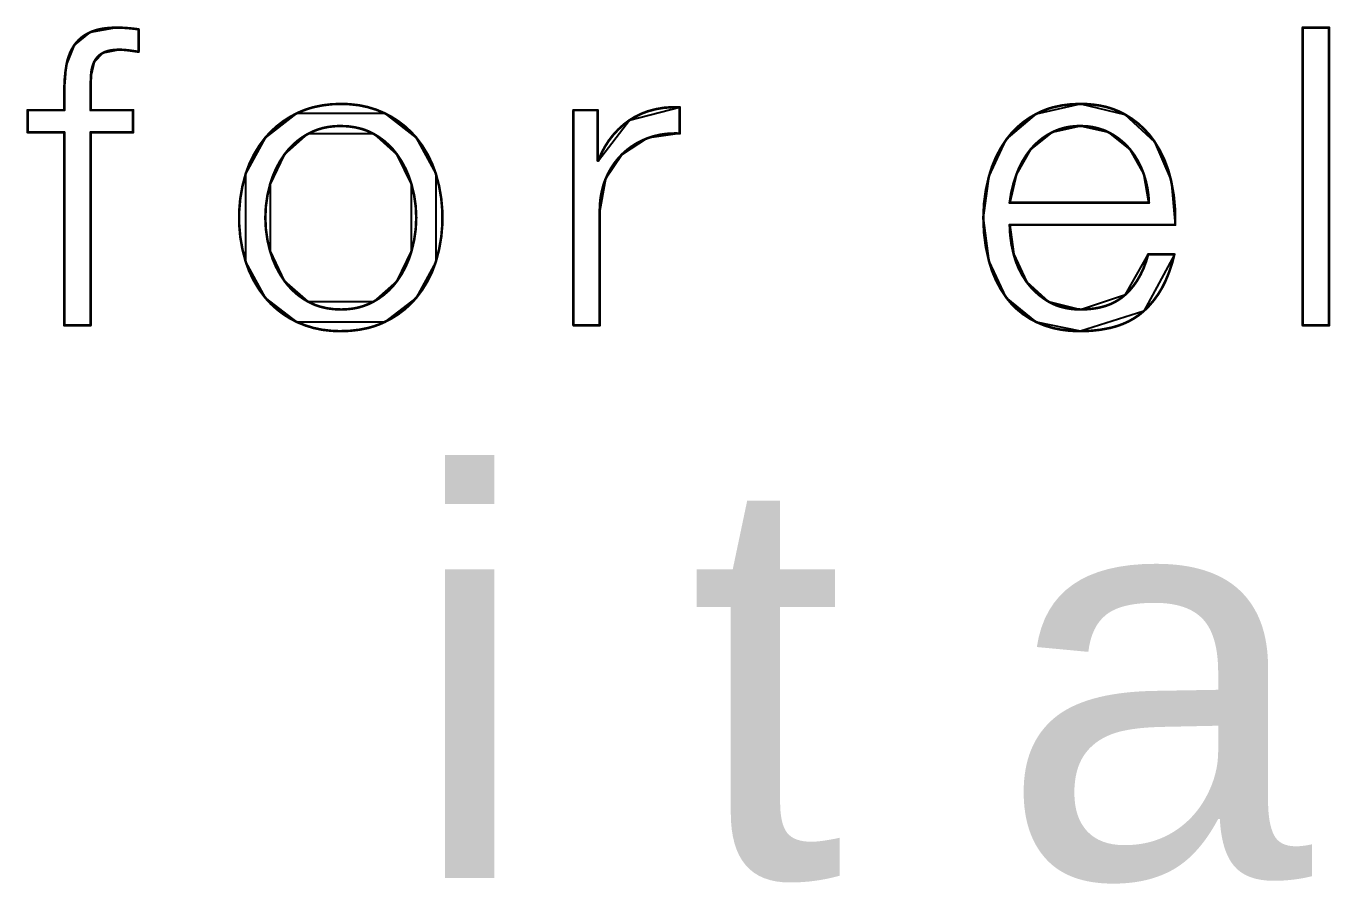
# Model space of a CAD drawing. Header units: inches. Extents: x 0 to 35.2, y -0.7 to 15.9.
# Drawn here: x 30.9723 to 31.2307, y -0.3329 to -0.1649 of the extents above; entities that cross this region are included whole.
import ezdxf

# ---------------------------------------------------------------- set-up
doc = ezdxf.new("R2010")
doc.units = ezdxf.units.IN
doc.header["$MEASUREMENT"] = 0
doc.layers.add('Board Outline', color=216, linetype='Continuous')
doc.styles.add('Arial', font='', dxfattribs={"height": 0.2})
doc.styles.get('Arial').set_extended_font_data('Arial')

msp = doc.modelspace()

# ---------------------------------------------------------------- linework, layer by layer
at = {"layer": 'Board Outline'}
for p, q in [((30.98488, -0.16603), (30.98998, -0.16514)), ((30.98998, -0.16514), (30.99211, -0.16522)), ((30.99211, -0.16522), (30.99432, -0.16546)), ((31.22251, -0.22349), (31.22251, -0.16513)), ((31.22251, -0.16513), (31.22766, -0.16513)), ((31.22766, -0.16513), (31.22766, -0.22349)), ((30.98173, -0.16857), (30.98488, -0.16603)), ((30.99432, -0.16546), (30.99432, -0.16987)), ((30.98018, -0.17249), (30.98173, -0.16857)), ((30.98729, -0.17012), (30.98561, -0.17188)), ((30.99056, -0.16946), (30.98729, -0.17012)), ((30.99236, -0.16959), (30.99056, -0.16946)), ((30.99432, -0.16987), (30.99236, -0.16959)), ((30.97977, -0.17747), (30.98018, -0.17249)), ((30.98561, -0.17188), (30.985, -0.17445)), ((30.985, -0.17445), (30.98492, -0.17764)), ((30.97977, -0.18131), (30.97977, -0.17747)), ((30.98492, -0.17764), (30.98492, -0.18131)), ((31.09055, -0.18328), (31.1004, -0.18074)), ((31.1004, -0.18074), (31.1004, -0.18589)), ((31.17034, -0.18201), (31.17896, -0.18009)), ((31.17896, -0.18009), (31.18762, -0.18213)), ((30.97258, -0.18565), (30.97258, -0.18131)), ((30.97258, -0.18131), (30.97977, -0.18131)), ((30.98492, -0.18131), (30.99325, -0.18131)), ((30.99325, -0.18131), (30.99325, -0.18565)), ((31.01917, -0.18671), (31.02542, -0.18189)), ((31.02542, -0.18189), (31.0425, -0.18189)), ((31.0425, -0.18189), (31.04875, -0.18671)), ((31.07956, -0.22349), (31.07956, -0.18132)), ((31.07956, -0.18132), (31.0843, -0.18132)), ((31.0843, -0.18132), (31.0843, -0.1912)), ((31.08446, -0.1912), (31.09055, -0.18328)), ((31.16441, -0.18708), (31.17034, -0.18201)), ((31.18762, -0.18213), (31.19347, -0.18749)), ((30.97977, -0.18565), (30.97258, -0.18565)), ((30.97977, -0.22349), (30.97977, -0.18565)), ((30.99325, -0.18565), (30.98492, -0.18565)), ((30.98492, -0.18565), (30.98492, -0.22349)), ((31.0275, -0.18597), (31.02288, -0.19006)), ((31.04041, -0.18597), (31.0275, -0.18597)), ((31.04503, -0.19006), (31.04041, -0.18597)), ((31.1004, -0.18589), (31.09402, -0.18683)), ((31.17332, -0.18569), (31.16915, -0.18904)), ((31.17896, -0.18442), (31.17332, -0.18569)), ((31.18452, -0.18569), (31.17896, -0.18442)), ((31.18869, -0.18904), (31.18452, -0.18569)), ((31.01532, -0.19378), (31.01917, -0.18671)), ((31.04875, -0.18671), (31.05259, -0.19378)), ((31.09402, -0.18683), (31.08908, -0.18998)), ((31.16102, -0.19423), (31.16441, -0.18708)), ((31.19347, -0.18749), (31.1967, -0.19509)), ((31.02288, -0.19006), (31.02011, -0.19582)), ((31.04781, -0.19582), (31.04503, -0.19006)), ((31.0843, -0.1912), (31.08446, -0.1912)), ((31.08908, -0.18998), (31.08585, -0.19484)), ((31.16915, -0.18904), (31.16641, -0.19386)), ((31.19134, -0.19382), (31.18869, -0.18904)), ((31.01532, -0.21102), (31.01532, -0.19378)), ((31.05259, -0.19378), (31.05259, -0.21102)), ((31.02011, -0.19582), (31.02011, -0.20898)), ((31.04781, -0.20898), (31.04781, -0.19582)), ((31.08585, -0.19484), (31.08471, -0.20101)), ((31.15991, -0.2024), (31.16102, -0.19423)), ((31.16641, -0.19386), (31.16507, -0.19946)), ((31.19236, -0.19946), (31.19134, -0.19382)), ((31.1967, -0.19509), (31.19751, -0.20379)), ((31.08471, -0.20101), (31.08471, -0.22349)), ((31.16507, -0.19946), (31.19236, -0.19946)), ((31.16102, -0.21094), (31.15991, -0.2024)), ((31.19751, -0.20379), (31.16507, -0.20379)), ((31.16507, -0.20379), (31.16585, -0.20955)), ((31.02011, -0.20898), (31.02288, -0.21474)), ((31.04503, -0.21474), (31.04781, -0.20898)), ((31.01917, -0.21809), (31.01532, -0.21102)), ((31.05259, -0.21102), (31.04875, -0.21809)), ((31.16441, -0.21805), (31.16102, -0.21094)), ((31.16585, -0.20955), (31.16834, -0.21491)), ((31.18778, -0.21744), (31.1922, -0.20959)), ((31.19735, -0.20959), (31.19134, -0.22071)), ((31.1922, -0.20959), (31.19735, -0.20959)), ((31.02288, -0.21474), (31.0275, -0.21883)), ((31.04041, -0.21883), (31.04503, -0.21474)), ((31.16834, -0.21491), (31.17266, -0.21883)), ((31.02542, -0.22287), (31.01917, -0.21809)), ((31.0275, -0.21883), (31.04041, -0.21883)), ((31.04875, -0.21809), (31.0425, -0.22287)), ((31.17034, -0.22287), (31.16441, -0.21805)), ((31.17266, -0.21883), (31.17896, -0.22038)), ((31.17896, -0.22038), (31.18778, -0.21744)), ((31.19134, -0.22071), (31.17896, -0.22463)), ((30.98492, -0.22349), (30.97977, -0.22349)), ((31.0425, -0.22287), (31.02542, -0.22287)), ((31.08471, -0.22349), (31.07956, -0.22349)), ((31.17896, -0.22463), (31.17034, -0.22287)), ((31.22766, -0.22349), (31.22251, -0.22349))]:
    msp.add_line(p, q, dxfattribs=at)
for points in [[(30.98572, -0.16571, 0.0005, 0.0005, -0.023922), (30.98665, -0.16546, 0.0005, 0.0005, 0)], [(30.98665, -0.16546, 0.0005, 0.0005, -0.020722), (30.98768, -0.16528, 0.0005, 0.0005, 0)], [(30.98768, -0.16528, 0.0005, 0.0005, -0.033365), (30.98998, -0.16514, 0.0005, 0.0005, 0)], [(30.98998, -0.16514, 0.0005, 0.0005, -0.007062), (30.99087, -0.16515, 0.0005, 0.0005, 0)], [(30.99087, -0.16515, 0.0005, 0.0005, -0.014259), (30.99211, -0.16522, 0.0005, 0.0005, 0)], [(30.99211, -0.16522, 0.0005, 0.0005, -0.012691), (30.99432, -0.16546, 0.0005, 0.0005, 0)], [(30.99432, -0.16987, 0.0005, 0.0005, 0), (30.99432, -0.16546, 0.0005, 0.0005, 0)], [(31.22251, -0.16513, 0.0005, 0.0005, 0), (31.22766, -0.16513, 0.0005, 0.0005, 0)], [(31.22251, -0.22349, 0.0005, 0.0005, 0), (31.22251, -0.16513, 0.0005, 0.0005, 0)], [(31.22766, -0.22349, 0.0005, 0.0005, 0), (31.22766, -0.16513, 0.0005, 0.0005, 0)], [(30.98173, -0.16857, 0.0005, 0.0005, -0.137736), (30.98488, -0.16603, 0.0005, 0.0005, 0)], [(30.98488, -0.16603, 0.0005, 0.0005, -0.027419), (30.98572, -0.16571, 0.0005, 0.0005, 0)], [(30.98037, -0.1716, 0.0005, 0.0005, -0.090513), (30.98173, -0.16857, 0.0005, 0.0005, 0)], [(30.98561, -0.17188, 0.0005, 0.0005, -0.156092), (30.98729, -0.17012, 0.0005, 0.0005, 0)], [(30.98729, -0.17012, 0.0005, 0.0005, -0.068299), (30.98836, -0.1697, 0.0005, 0.0005, 0)], [(30.98836, -0.1697, 0.0005, 0.0005, -0.025213), (30.98902, -0.16957, 0.0005, 0.0005, 0)], [(30.98902, -0.16957, 0.0005, 0.0005, -0.020608), (30.98975, -0.16949, 0.0005, 0.0005, 0)], [(30.98975, -0.16949, 0.0005, 0.0005, -0.016966), (30.99056, -0.16946, 0.0005, 0.0005, 0)], [(30.99056, -0.16946, 0.0005, 0.0005, -0.034434), (30.99236, -0.16959, 0.0005, 0.0005, 0)], [(30.99236, -0.16959, 0.0005, 0.0005, 0), (30.9935, -0.16975, 0.0005, 0.0005, 0)], [(30.9935, -0.16975, 0.0005, 0.0005, 0), (30.99432, -0.16987, 0.0005, 0.0005, 0)], [(30.97979, -0.17641, 0.0005, 0.0005, -0.036708), (30.98018, -0.17249, 0.0005, 0.0005, 0)], [(30.98018, -0.17249, 0.0005, 0.0005, -0.018941), (30.98037, -0.1716, 0.0005, 0.0005, 0)], [(30.985, -0.17445, 0.0005, 0.0005, -0.055443), (30.98526, -0.17282, 0.0005, 0.0005, 0)], [(30.98526, -0.17282, 0.0005, 0.0005, -0.043028), (30.98561, -0.17188, 0.0005, 0.0005, 0)], [(30.98492, -0.17764, 0.0005, 0.0005, -0.010951), (30.98497, -0.17505, 0.0005, 0.0005, 0)], [(30.98497, -0.17505, 0.0005, 0.0005, 0), (30.985, -0.17445, 0.0005, 0.0005, 0)], [(30.97977, -0.17747, 0.0005, 0.0005, -0.007794), (30.97979, -0.17641, 0.0005, 0.0005, 0)], [(30.97977, -0.18131, 0.0005, 0.0005, 0), (30.97977, -0.17747, 0.0005, 0.0005, 0)], [(30.98492, -0.18131, 0.0005, 0.0005, 0), (30.98492, -0.17764, 0.0005, 0.0005, 0)], [(31.02542, -0.18189, 0.0005, 0.0005, -0.049262), (31.02857, -0.18074, 0.0005, 0.0005, 0)], [(31.02857, -0.18074, 0.0005, 0.0005, -0.063765), (31.03396, -0.18009, 0.0005, 0.0005, 0)], [(31.03396, -0.18009, 0.0005, 0.0005, -0.01957), (31.03584, -0.18016, 0.0005, 0.0005, 0)], [(31.03584, -0.18016, 0.0005, 0.0005, -0.093817), (31.0425, -0.18189, 0.0005, 0.0005, 0)], [(31.09411, -0.18154, 0.0005, 0.0005, -0.091048), (31.1004, -0.18074, 0.0005, 0.0005, 0)], [(31.1004, -0.18589, 0.0005, 0.0005, 0), (31.1004, -0.18074, 0.0005, 0.0005, 0)], [(31.17034, -0.18201, 0.0005, 0.0005, -0.05412), (31.17346, -0.18078, 0.0005, 0.0005, 0)], [(31.17346, -0.18078, 0.0005, 0.0005, -0.067484), (31.17896, -0.18009, 0.0005, 0.0005, 0)], [(31.17896, -0.18009, 0.0005, 0.0005, -0.045134), (31.18278, -0.18042, 0.0005, 0.0005, 0)], [(31.18278, -0.18042, 0.0005, 0.0005, -0.084548), (31.18762, -0.18213, 0.0005, 0.0005, 0)], [(30.97258, -0.18131, 0.0005, 0.0005, 0), (30.97977, -0.18131, 0.0005, 0.0005, 0)], [(30.97258, -0.18565, 0.0005, 0.0005, 0), (30.97258, -0.18131, 0.0005, 0.0005, 0)], [(30.98492, -0.18131, 0.0005, 0.0005, 0), (30.99325, -0.18131, 0.0005, 0.0005, 0)], [(30.99325, -0.18565, 0.0005, 0.0005, 0), (30.99325, -0.18131, 0.0005, 0.0005, 0)], [(31.01917, -0.18671, 0.0005, 0.0005, -0.107484), (31.02542, -0.18189, 0.0005, 0.0005, 0)], [(31.0425, -0.18189, 0.0005, 0.0005, -0.10704), (31.04875, -0.18671, 0.0005, 0.0005, 0)], [(31.07956, -0.18132, 0.0005, 0.0005, 0), (31.0843, -0.18132, 0.0005, 0.0005, 0)], [(31.07956, -0.22349, 0.0005, 0.0005, 0), (31.07956, -0.18132, 0.0005, 0.0005, 0)], [(31.0843, -0.1912, 0.0005, 0.0005, 0), (31.0843, -0.18132, 0.0005, 0.0005, 0)], [(31.08446, -0.1912, 0.0005, 0.0005, -0.157889), (31.09055, -0.18328, 0.0005, 0.0005, 0)], [(31.09055, -0.18328, 0.0005, 0.0005, -0.068479), (31.09411, -0.18154, 0.0005, 0.0005, 0)], [(31.16441, -0.18708, 0.0005, 0.0005, -0.116063), (31.17034, -0.18201, 0.0005, 0.0005, 0)], [(31.18762, -0.18213, 0.0005, 0.0005, -0.116222), (31.19347, -0.18749, 0.0005, 0.0005, 0)], [(30.97258, -0.18565, 0.0005, 0.0005, 0), (30.97977, -0.18565, 0.0005, 0.0005, 0)], [(30.97977, -0.22349, 0.0005, 0.0005, 0), (30.97977, -0.18565, 0.0005, 0.0005, 0)], [(30.98492, -0.22349, 0.0005, 0.0005, 0), (30.98492, -0.18565, 0.0005, 0.0005, 0)], [(30.98492, -0.18565, 0.0005, 0.0005, 0), (30.99325, -0.18565, 0.0005, 0.0005, 0)], [(31.02288, -0.19006, 0.0005, 0.0005, -0.109546), (31.0275, -0.18597, 0.0005, 0.0005, 0)], [(31.0275, -0.18597, 0.0005, 0.0005, -0.106113), (31.03252, -0.18448, 0.0005, 0.0005, 0)], [(31.03252, -0.18448, 0.0005, 0.0005, -0.022293), (31.03396, -0.18442, 0.0005, 0.0005, 0)], [(31.03396, -0.18442, 0.0005, 0.0005, -0.072535), (31.03804, -0.18498, 0.0005, 0.0005, 0)], [(31.03804, -0.18498, 0.0005, 0.0005, -0.055035), (31.04041, -0.18597, 0.0005, 0.0005, 0)], [(31.04041, -0.18597, 0.0005, 0.0005, -0.109941), (31.04503, -0.19006, 0.0005, 0.0005, 0)], [(31.09402, -0.18683, 0.0005, 0.0005, -0.086051), (31.09902, -0.18588, 0.0005, 0.0005, 0)], [(31.09902, -0.18588, 0.0005, 0.0005, -0.018269), (31.1004, -0.18589, 0.0005, 0.0005, 0)], [(31.16915, -0.18904, 0.0005, 0.0005, -0.103146), (31.17332, -0.18569, 0.0005, 0.0005, 0)], [(31.17332, -0.18569, 0.0005, 0.0005, -0.09961), (31.17771, -0.18447, 0.0005, 0.0005, 0)], [(31.17771, -0.18447, 0.0005, 0.0005, -0.020778), (31.17896, -0.18442, 0.0005, 0.0005, 0)], [(31.17896, -0.18442, 0.0005, 0.0005, -0.094391), (31.18351, -0.18523, 0.0005, 0.0005, 0)], [(31.18351, -0.18523, 0.0005, 0.0005, -0.025789), (31.18452, -0.18569, 0.0005, 0.0005, 0)], [(31.18452, -0.18569, 0.0005, 0.0005, -0.102648), (31.18869, -0.18904, 0.0005, 0.0005, 0)], [(31.01532, -0.19378, 0.0005, 0.0005, -0.097253), (31.01917, -0.18671, 0.0005, 0.0005, 0)], [(31.04875, -0.18671, 0.0005, 0.0005, -0.097253), (31.05259, -0.19378, 0.0005, 0.0005, 0)], [(31.08908, -0.18998, 0.0005, 0.0005, -0.102672), (31.09402, -0.18683, 0.0005, 0.0005, 0)], [(31.16102, -0.19423, 0.0005, 0.0005, -0.090865), (31.16441, -0.18708, 0.0005, 0.0005, 0)], [(31.19347, -0.18749, 0.0005, 0.0005, -0.093423), (31.1967, -0.19509, 0.0005, 0.0005, 0)], [(31.02011, -0.19582, 0.0005, 0.0005, -0.086835), (31.02288, -0.19006, 0.0005, 0.0005, 0)], [(31.04503, -0.19006, 0.0005, 0.0005, -0.087265), (31.04781, -0.19582, 0.0005, 0.0005, 0)], [(31.0843, -0.1912, 0.0005, 0.0005, 0), (31.08446, -0.1912, 0.0005, 0.0005, 0)], [(31.08585, -0.19484, 0.0005, 0.0005, -0.103056), (31.08908, -0.18998, 0.0005, 0.0005, 0)], [(31.16641, -0.19386, 0.0005, 0.0005, -0.083191), (31.16915, -0.18904, 0.0005, 0.0005, 0)], [(31.18869, -0.18904, 0.0005, 0.0005, -0.089016), (31.19134, -0.19382, 0.0005, 0.0005, 0)], [(31.01532, -0.21102, 0.0005, 0.0005, -0.15162), (31.01532, -0.19378, 0.0005, 0.0005, 0)], [(31.05259, -0.19378, 0.0005, 0.0005, -0.15162), (31.05259, -0.21102, 0.0005, 0.0005, 0)], [(31.16507, -0.19946, 0.0005, 0.0005, -0.061487), (31.16641, -0.19386, 0.0005, 0.0005, 0)], [(31.19134, -0.19382, 0.0005, 0.0005, -0.076526), (31.19236, -0.19946, 0.0005, 0.0005, 0)], [(31.01917, -0.2024, 0.0005, 0.0005, -0.071619), (31.02011, -0.19582, 0.0005, 0.0005, 0)], [(31.04781, -0.19582, 0.0005, 0.0005, -0.071619), (31.04875, -0.2024, 0.0005, 0.0005, 0)], [(31.08471, -0.20101, 0.0005, 0.0005, -0.076332), (31.08544, -0.19599, 0.0005, 0.0005, 0)], [(31.08544, -0.19599, 0.0005, 0.0005, -0.020885), (31.08585, -0.19484, 0.0005, 0.0005, 0)], [(31.15991, -0.2024, 0.0005, 0.0005, -0.06747), (31.16102, -0.19423, 0.0005, 0.0005, 0)], [(31.1967, -0.19509, 0.0005, 0.0005, -0.065639), (31.19751, -0.20379, 0.0005, 0.0005, 0)], [(31.08471, -0.22349, 0.0005, 0.0005, 0), (31.08471, -0.20101, 0.0005, 0.0005, 0)], [(31.16507, -0.19946, 0.0005, 0.0005, 0), (31.19236, -0.19946, 0.0005, 0.0005, 0)], [(31.02011, -0.20898, 0.0005, 0.0005, -0.071722), (31.01917, -0.2024, 0.0005, 0.0005, 0)], [(31.04875, -0.2024, 0.0005, 0.0005, -0.071722), (31.04781, -0.20898, 0.0005, 0.0005, 0)], [(31.16102, -0.21094, 0.0005, 0.0005, -0.0667), (31.15991, -0.2024, 0.0005, 0.0005, 0)], [(31.16507, -0.20379, 0.0005, 0.0005, 0), (31.19751, -0.20379, 0.0005, 0.0005, 0)], [(31.16585, -0.20955, 0.0005, 0.0005, -0.064466), (31.16507, -0.20379, 0.0005, 0.0005, 0)], [(31.02288, -0.21474, 0.0005, 0.0005, -0.087241), (31.02011, -0.20898, 0.0005, 0.0005, 0)], [(31.04781, -0.20898, 0.0005, 0.0005, -0.087671), (31.04503, -0.21474, 0.0005, 0.0005, 0)], [(31.16834, -0.21491, 0.0005, 0.0005, -0.095617), (31.16585, -0.20955, 0.0005, 0.0005, 0)], [(31.01917, -0.21809, 0.0005, 0.0005, -0.097204), (31.01532, -0.21102, 0.0005, 0.0005, 0)], [(31.05259, -0.21102, 0.0005, 0.0005, -0.097204), (31.04875, -0.21809, 0.0005, 0.0005, 0)], [(31.16441, -0.21805, 0.0005, 0.0005, -0.094663), (31.16102, -0.21094, 0.0005, 0.0005, 0)], [(31.1922, -0.20959, 0.0005, 0.0005, -0.08239), (31.19002, -0.21477, 0.0005, 0.0005, 0)], [(31.1922, -0.20959, 0.0005, 0.0005, 0), (31.19735, -0.20959, 0.0005, 0.0005, 0)], [(31.19735, -0.20959, 0.0005, 0.0005, -0.052316), (31.1956, -0.21482, 0.0005, 0.0005, 0)], [(31.0275, -0.21883, 0.0005, 0.0005, -0.110268), (31.02288, -0.21474, 0.0005, 0.0005, 0)], [(31.04503, -0.21474, 0.0005, 0.0005, -0.110663), (31.04041, -0.21883, 0.0005, 0.0005, 0)], [(31.17266, -0.21883, 0.0005, 0.0005, -0.103564), (31.16834, -0.21491, 0.0005, 0.0005, 0)], [(31.19002, -0.21477, 0.0005, 0.0005, -0.063723), (31.18778, -0.21744, 0.0005, 0.0005, 0)], [(31.1956, -0.21482, 0.0005, 0.0005, -0.1022), (31.19134, -0.22071, 0.0005, 0.0005, 0)], [(31.02542, -0.22287, 0.0005, 0.0005, -0.109893), (31.01917, -0.21809, 0.0005, 0.0005, 0)], [(31.02987, -0.21982, 0.0005, 0.0005, -0.05547), (31.0275, -0.21883, 0.0005, 0.0005, 0)], [(31.03396, -0.22038, 0.0005, 0.0005, -0.07252), (31.02987, -0.21982, 0.0005, 0.0005, 0)], [(31.04041, -0.21883, 0.0005, 0.0005, -0.10662), (31.03539, -0.22032, 0.0005, 0.0005, 0)], [(31.04875, -0.21809, 0.0005, 0.0005, -0.109451), (31.0425, -0.22287, 0.0005, 0.0005, 0)], [(31.17034, -0.22287, 0.0005, 0.0005, -0.122359), (31.16441, -0.21805, 0.0005, 0.0005, 0)], [(31.17493, -0.21982, 0.0005, 0.0005, -0.059851), (31.17266, -0.21883, 0.0005, 0.0005, 0)], [(31.17896, -0.22038, 0.0005, 0.0005, -0.07458), (31.17493, -0.21982, 0.0005, 0.0005, 0)], [(31.18778, -0.21744, 0.0005, 0.0005, -0.126871), (31.18308, -0.21991, 0.0005, 0.0005, 0)], [(31.03539, -0.22032, 0.0005, 0.0005, -0.022176), (31.03396, -0.22038, 0.0005, 0.0005, 0)], [(31.18112, -0.22026, 0.0005, 0.0005, -0.028441), (31.17896, -0.22038, 0.0005, 0.0005, 0)], [(31.18308, -0.21991, 0.0005, 0.0005, -0.03343), (31.18112, -0.22026, 0.0005, 0.0005, 0)], [(31.19134, -0.22071, 0.0005, 0.0005, -0.087549), (31.18726, -0.22322, 0.0005, 0.0005, 0)], [(30.97977, -0.22349, 0.0005, 0.0005, 0), (30.98492, -0.22349, 0.0005, 0.0005, 0)], [(31.03207, -0.22456, 0.0005, 0.0005, -0.092142), (31.02542, -0.22287, 0.0005, 0.0005, 0)], [(31.03396, -0.22463, 0.0005, 0.0005, -0.019061), (31.03207, -0.22456, 0.0005, 0.0005, 0)], [(31.03935, -0.224, 0.0005, 0.0005, -0.06218), (31.03396, -0.22463, 0.0005, 0.0005, 0)], [(31.0425, -0.22287, 0.0005, 0.0005, -0.048341), (31.03935, -0.224, 0.0005, 0.0005, 0)], [(31.07956, -0.22349, 0.0005, 0.0005, 0), (31.08471, -0.22349, 0.0005, 0.0005, 0)], [(31.17519, -0.22435, 0.0005, 0.0005, -0.073613), (31.17034, -0.22287, 0.0005, 0.0005, 0)], [(31.17896, -0.22463, 0.0005, 0.0005, -0.03921), (31.17519, -0.22435, 0.0005, 0.0005, 0)], [(31.18478, -0.224, 0.0005, 0.0005, -0.058669), (31.17896, -0.22463, 0.0005, 0.0005, 0)], [(31.18726, -0.22322, 0.0005, 0.0005, -0.037225), (31.18478, -0.224, 0.0005, 0.0005, 0)], [(31.22251, -0.22349, 0.0005, 0.0005, 0), (31.22766, -0.22349, 0.0005, 0.0005, 0)]]:
    msp.add_lwpolyline(points, format="xyseb", dxfattribs=at)
for points in [[(30.98653, -0.16546, 0.00025, 0.00025, 1), (30.98678, -0.16546, 0.00025, 0.00025, 1)], [(30.98653, -0.16546, 0.00025, 0.00025, 1), (30.98678, -0.16546, 0.00025, 0.00025, 1)], [(30.98755, -0.16528, 0.00025, 0.00025, 1), (30.9878, -0.16528, 0.00025, 0.00025, 1)], [(30.98755, -0.16528, 0.00025, 0.00025, 1), (30.9878, -0.16528, 0.00025, 0.00025, 1)], [(30.98986, -0.16514, 0.00025, 0.00025, 1), (30.99011, -0.16514, 0.00025, 0.00025, 1)], [(30.98986, -0.16514, 0.00025, 0.00025, 1), (30.99011, -0.16514, 0.00025, 0.00025, 1)], [(30.99075, -0.16515, 0.00025, 0.00025, 1), (30.991, -0.16515, 0.00025, 0.00025, 1)], [(30.99075, -0.16515, 0.00025, 0.00025, 1), (30.991, -0.16515, 0.00025, 0.00025, 1)], [(30.99199, -0.16522, 0.00025, 0.00025, 1), (30.99224, -0.16522, 0.00025, 0.00025, 1)], [(30.99199, -0.16522, 0.00025, 0.00025, 1), (30.99224, -0.16522, 0.00025, 0.00025, 1)], [(30.99419, -0.16546, 0.00025, 0.00025, 1), (30.99444, -0.16546, 0.00025, 0.00025, 1)], [(30.99419, -0.16546, 0.00025, 0.00025, 1), (30.99444, -0.16546, 0.00025, 0.00025, 1)], [(31.22239, -0.16513, 0.00025, 0.00025, 1), (31.22264, -0.16513, 0.00025, 0.00025, 1)], [(31.22239, -0.16513, 0.00025, 0.00025, 1), (31.22264, -0.16513, 0.00025, 0.00025, 1)], [(31.22754, -0.16513, 0.00025, 0.00025, 1), (31.22779, -0.16513, 0.00025, 0.00025, 1)], [(31.22754, -0.16513, 0.00025, 0.00025, 1), (31.22779, -0.16513, 0.00025, 0.00025, 1)], [(30.98475, -0.16603, 0.00025, 0.00025, 1), (30.985, -0.16603, 0.00025, 0.00025, 1)], [(30.98475, -0.16603, 0.00025, 0.00025, 1), (30.985, -0.16603, 0.00025, 0.00025, 1)], [(30.9856, -0.16571, 0.00025, 0.00025, 1), (30.98585, -0.16571, 0.00025, 0.00025, 1)], [(30.9856, -0.16571, 0.00025, 0.00025, 1), (30.98585, -0.16571, 0.00025, 0.00025, 1)], [(30.98161, -0.16857, 0.00025, 0.00025, 1), (30.98186, -0.16857, 0.00025, 0.00025, 1)], [(30.98161, -0.16857, 0.00025, 0.00025, 1), (30.98186, -0.16857, 0.00025, 0.00025, 1)], [(30.98717, -0.17012, 0.00025, 0.00025, 1), (30.98742, -0.17012, 0.00025, 0.00025, 1)], [(30.98717, -0.17012, 0.00025, 0.00025, 1), (30.98742, -0.17012, 0.00025, 0.00025, 1)], [(30.98824, -0.1697, 0.00025, 0.00025, 1), (30.98849, -0.1697, 0.00025, 0.00025, 1)], [(30.98824, -0.1697, 0.00025, 0.00025, 1), (30.98849, -0.1697, 0.00025, 0.00025, 1)], [(30.98889, -0.16957, 0.00025, 0.00025, 1), (30.98914, -0.16957, 0.00025, 0.00025, 1)], [(30.98889, -0.16957, 0.00025, 0.00025, 1), (30.98914, -0.16957, 0.00025, 0.00025, 1)], [(30.98962, -0.16949, 0.00025, 0.00025, 1), (30.98987, -0.16949, 0.00025, 0.00025, 1)], [(30.98962, -0.16949, 0.00025, 0.00025, 1), (30.98987, -0.16949, 0.00025, 0.00025, 1)], [(30.99044, -0.16946, 0.00025, 0.00025, 1), (30.99069, -0.16946, 0.00025, 0.00025, 1)], [(30.99044, -0.16946, 0.00025, 0.00025, 1), (30.99069, -0.16946, 0.00025, 0.00025, 1)], [(30.99223, -0.16959, 0.00025, 0.00025, 1), (30.99248, -0.16959, 0.00025, 0.00025, 1)], [(30.99223, -0.16959, 0.00025, 0.00025, 1), (30.99248, -0.16959, 0.00025, 0.00025, 1)], [(30.99337, -0.16975, 0.00025, 0.00025, 1), (30.99362, -0.16975, 0.00025, 0.00025, 1)], [(30.99337, -0.16975, 0.00025, 0.00025, 1), (30.99362, -0.16975, 0.00025, 0.00025, 1)], [(30.99419, -0.16987, 0.00025, 0.00025, 1), (30.99444, -0.16987, 0.00025, 0.00025, 1)], [(30.99419, -0.16987, 0.00025, 0.00025, 1), (30.99444, -0.16987, 0.00025, 0.00025, 1)], [(30.98006, -0.17249, 0.00025, 0.00025, 1), (30.98031, -0.17249, 0.00025, 0.00025, 1)], [(30.98006, -0.17249, 0.00025, 0.00025, 1), (30.98031, -0.17249, 0.00025, 0.00025, 1)], [(30.98025, -0.1716, 0.00025, 0.00025, 1), (30.9805, -0.1716, 0.00025, 0.00025, 1)], [(30.98025, -0.1716, 0.00025, 0.00025, 1), (30.9805, -0.1716, 0.00025, 0.00025, 1)], [(30.98514, -0.17282, 0.00025, 0.00025, 1), (30.98539, -0.17282, 0.00025, 0.00025, 1)], [(30.98514, -0.17282, 0.00025, 0.00025, 1), (30.98539, -0.17282, 0.00025, 0.00025, 1)], [(30.98549, -0.17188, 0.00025, 0.00025, 1), (30.98574, -0.17188, 0.00025, 0.00025, 1)], [(30.98549, -0.17188, 0.00025, 0.00025, 1), (30.98574, -0.17188, 0.00025, 0.00025, 1)], [(30.98485, -0.17505, 0.00025, 0.00025, 1), (30.9851, -0.17505, 0.00025, 0.00025, 1)], [(30.98485, -0.17505, 0.00025, 0.00025, 1), (30.9851, -0.17505, 0.00025, 0.00025, 1)], [(30.98488, -0.17445, 0.00025, 0.00025, 1), (30.98513, -0.17445, 0.00025, 0.00025, 1)], [(30.98488, -0.17445, 0.00025, 0.00025, 1), (30.98513, -0.17445, 0.00025, 0.00025, 1)], [(30.97964, -0.17747, 0.00025, 0.00025, 1), (30.97989, -0.17747, 0.00025, 0.00025, 1)], [(30.97964, -0.17747, 0.00025, 0.00025, 1), (30.97989, -0.17747, 0.00025, 0.00025, 1)], [(30.97966, -0.17641, 0.00025, 0.00025, 1), (30.97991, -0.17641, 0.00025, 0.00025, 1)], [(30.97966, -0.17641, 0.00025, 0.00025, 1), (30.97991, -0.17641, 0.00025, 0.00025, 1)], [(30.98479, -0.17764, 0.00025, 0.00025, 1), (30.98504, -0.17764, 0.00025, 0.00025, 1)], [(30.98479, -0.17764, 0.00025, 0.00025, 1), (30.98504, -0.17764, 0.00025, 0.00025, 1)], [(31.02844, -0.18074, 0.00025, 0.00025, 1), (31.02869, -0.18074, 0.00025, 0.00025, 1)], [(31.02844, -0.18074, 0.00025, 0.00025, 1), (31.02869, -0.18074, 0.00025, 0.00025, 1)], [(31.03383, -0.18009, 0.00025, 0.00025, 1), (31.03408, -0.18009, 0.00025, 0.00025, 1)], [(31.03383, -0.18009, 0.00025, 0.00025, 1), (31.03408, -0.18009, 0.00025, 0.00025, 1)], [(31.03572, -0.18016, 0.00025, 0.00025, 1), (31.03597, -0.18016, 0.00025, 0.00025, 1)], [(31.03572, -0.18016, 0.00025, 0.00025, 1), (31.03597, -0.18016, 0.00025, 0.00025, 1)], [(31.10027, -0.18074, 0.00025, 0.00025, 1), (31.10052, -0.18074, 0.00025, 0.00025, 1)], [(31.10027, -0.18074, 0.00025, 0.00025, 1), (31.10052, -0.18074, 0.00025, 0.00025, 1)], [(31.17334, -0.18078, 0.00025, 0.00025, 1), (31.17359, -0.18078, 0.00025, 0.00025, 1)], [(31.17334, -0.18078, 0.00025, 0.00025, 1), (31.17359, -0.18078, 0.00025, 0.00025, 1)], [(31.17884, -0.18009, 0.00025, 0.00025, 1), (31.17909, -0.18009, 0.00025, 0.00025, 1)], [(31.17884, -0.18009, 0.00025, 0.00025, 1), (31.17909, -0.18009, 0.00025, 0.00025, 1)], [(31.18265, -0.18042, 0.00025, 0.00025, 1), (31.1829, -0.18042, 0.00025, 0.00025, 1)], [(31.18265, -0.18042, 0.00025, 0.00025, 1), (31.1829, -0.18042, 0.00025, 0.00025, 1)], [(30.97245, -0.18131, 0.00025, 0.00025, 1), (30.9727, -0.18131, 0.00025, 0.00025, 1)], [(30.97245, -0.18131, 0.00025, 0.00025, 1), (30.9727, -0.18131, 0.00025, 0.00025, 1)], [(30.97964, -0.18131, 0.00025, 0.00025, 1), (30.97989, -0.18131, 0.00025, 0.00025, 1)], [(30.97964, -0.18131, 0.00025, 0.00025, 1), (30.97989, -0.18131, 0.00025, 0.00025, 1)], [(30.98479, -0.18131, 0.00025, 0.00025, 1), (30.98504, -0.18131, 0.00025, 0.00025, 1)], [(30.98479, -0.18131, 0.00025, 0.00025, 1), (30.98504, -0.18131, 0.00025, 0.00025, 1)], [(30.99313, -0.18131, 0.00025, 0.00025, 1), (30.99338, -0.18131, 0.00025, 0.00025, 1)], [(30.99313, -0.18131, 0.00025, 0.00025, 1), (30.99338, -0.18131, 0.00025, 0.00025, 1)], [(31.02529, -0.18189, 0.00025, 0.00025, 1), (31.02554, -0.18189, 0.00025, 0.00025, 1)], [(31.02529, -0.18189, 0.00025, 0.00025, 1), (31.02554, -0.18189, 0.00025, 0.00025, 1)], [(31.04238, -0.18189, 0.00025, 0.00025, 1), (31.04263, -0.18189, 0.00025, 0.00025, 1)], [(31.04238, -0.18189, 0.00025, 0.00025, 1), (31.04263, -0.18189, 0.00025, 0.00025, 1)], [(31.07944, -0.18132, 0.00025, 0.00025, 1), (31.07969, -0.18132, 0.00025, 0.00025, 1)], [(31.07944, -0.18132, 0.00025, 0.00025, 1), (31.07969, -0.18132, 0.00025, 0.00025, 1)], [(31.08418, -0.18132, 0.00025, 0.00025, 1), (31.08443, -0.18132, 0.00025, 0.00025, 1)], [(31.08418, -0.18132, 0.00025, 0.00025, 1), (31.08443, -0.18132, 0.00025, 0.00025, 1)], [(31.09042, -0.18328, 0.00025, 0.00025, 1), (31.09067, -0.18328, 0.00025, 0.00025, 1)], [(31.09042, -0.18328, 0.00025, 0.00025, 1), (31.09067, -0.18328, 0.00025, 0.00025, 1)], [(31.09398, -0.18154, 0.00025, 0.00025, 1), (31.09423, -0.18154, 0.00025, 0.00025, 1)], [(31.09398, -0.18154, 0.00025, 0.00025, 1), (31.09423, -0.18154, 0.00025, 0.00025, 1)], [(31.17021, -0.18201, 0.00025, 0.00025, 1), (31.17046, -0.18201, 0.00025, 0.00025, 1)], [(31.17021, -0.18201, 0.00025, 0.00025, 1), (31.17046, -0.18201, 0.00025, 0.00025, 1)], [(31.1875, -0.18213, 0.00025, 0.00025, 1), (31.18775, -0.18213, 0.00025, 0.00025, 1)], [(31.1875, -0.18213, 0.00025, 0.00025, 1), (31.18775, -0.18213, 0.00025, 0.00025, 1)], [(30.97245, -0.18565, 0.00025, 0.00025, 1), (30.9727, -0.18565, 0.00025, 0.00025, 1)], [(30.97245, -0.18565, 0.00025, 0.00025, 1), (30.9727, -0.18565, 0.00025, 0.00025, 1)], [(30.97964, -0.18565, 0.00025, 0.00025, 1), (30.97989, -0.18565, 0.00025, 0.00025, 1)], [(30.97964, -0.18565, 0.00025, 0.00025, 1), (30.97989, -0.18565, 0.00025, 0.00025, 1)], [(30.98479, -0.18565, 0.00025, 0.00025, 1), (30.98504, -0.18565, 0.00025, 0.00025, 1)], [(30.98479, -0.18565, 0.00025, 0.00025, 1), (30.98504, -0.18565, 0.00025, 0.00025, 1)], [(30.99313, -0.18565, 0.00025, 0.00025, 1), (30.99338, -0.18565, 0.00025, 0.00025, 1)], [(30.99313, -0.18565, 0.00025, 0.00025, 1), (30.99338, -0.18565, 0.00025, 0.00025, 1)], [(31.02738, -0.18597, 0.00025, 0.00025, 1), (31.02763, -0.18597, 0.00025, 0.00025, 1)], [(31.02738, -0.18597, 0.00025, 0.00025, 1), (31.02763, -0.18597, 0.00025, 0.00025, 1)], [(31.0324, -0.18448, 0.00025, 0.00025, 1), (31.03265, -0.18448, 0.00025, 0.00025, 1)], [(31.0324, -0.18448, 0.00025, 0.00025, 1), (31.03265, -0.18448, 0.00025, 0.00025, 1)], [(31.03383, -0.18442, 0.00025, 0.00025, 1), (31.03408, -0.18442, 0.00025, 0.00025, 1)], [(31.03383, -0.18442, 0.00025, 0.00025, 1), (31.03408, -0.18442, 0.00025, 0.00025, 1)], [(31.03792, -0.18498, 0.00025, 0.00025, 1), (31.03817, -0.18498, 0.00025, 0.00025, 1)], [(31.03792, -0.18498, 0.00025, 0.00025, 1), (31.03817, -0.18498, 0.00025, 0.00025, 1)], [(31.04029, -0.18597, 0.00025, 0.00025, 1), (31.04054, -0.18597, 0.00025, 0.00025, 1)], [(31.04029, -0.18597, 0.00025, 0.00025, 1), (31.04054, -0.18597, 0.00025, 0.00025, 1)], [(31.09889, -0.18588, 0.00025, 0.00025, 1), (31.09914, -0.18588, 0.00025, 0.00025, 1)], [(31.09889, -0.18588, 0.00025, 0.00025, 1), (31.09914, -0.18588, 0.00025, 0.00025, 1)], [(31.10027, -0.18589, 0.00025, 0.00025, 1), (31.10052, -0.18589, 0.00025, 0.00025, 1)], [(31.10027, -0.18589, 0.00025, 0.00025, 1), (31.10052, -0.18589, 0.00025, 0.00025, 1)], [(31.17319, -0.18569, 0.00025, 0.00025, 1), (31.17344, -0.18569, 0.00025, 0.00025, 1)], [(31.17319, -0.18569, 0.00025, 0.00025, 1), (31.17344, -0.18569, 0.00025, 0.00025, 1)], [(31.17759, -0.18447, 0.00025, 0.00025, 1), (31.17784, -0.18447, 0.00025, 0.00025, 1)], [(31.17759, -0.18447, 0.00025, 0.00025, 1), (31.17784, -0.18447, 0.00025, 0.00025, 1)], [(31.17884, -0.18442, 0.00025, 0.00025, 1), (31.17909, -0.18442, 0.00025, 0.00025, 1)], [(31.17884, -0.18442, 0.00025, 0.00025, 1), (31.17909, -0.18442, 0.00025, 0.00025, 1)], [(31.18338, -0.18523, 0.00025, 0.00025, 1), (31.18363, -0.18523, 0.00025, 0.00025, 1)], [(31.18338, -0.18523, 0.00025, 0.00025, 1), (31.18363, -0.18523, 0.00025, 0.00025, 1)], [(31.18439, -0.18569, 0.00025, 0.00025, 1), (31.18464, -0.18569, 0.00025, 0.00025, 1)], [(31.18439, -0.18569, 0.00025, 0.00025, 1), (31.18464, -0.18569, 0.00025, 0.00025, 1)], [(31.01904, -0.18671, 0.00025, 0.00025, 1), (31.01929, -0.18671, 0.00025, 0.00025, 1)], [(31.01904, -0.18671, 0.00025, 0.00025, 1), (31.01929, -0.18671, 0.00025, 0.00025, 1)], [(31.04862, -0.18671, 0.00025, 0.00025, 1), (31.04887, -0.18671, 0.00025, 0.00025, 1)], [(31.04862, -0.18671, 0.00025, 0.00025, 1), (31.04887, -0.18671, 0.00025, 0.00025, 1)], [(31.09389, -0.18683, 0.00025, 0.00025, 1), (31.09414, -0.18683, 0.00025, 0.00025, 1)], [(31.09389, -0.18683, 0.00025, 0.00025, 1), (31.09414, -0.18683, 0.00025, 0.00025, 1)], [(31.16429, -0.18708, 0.00025, 0.00025, 1), (31.16454, -0.18708, 0.00025, 0.00025, 1)], [(31.16429, -0.18708, 0.00025, 0.00025, 1), (31.16454, -0.18708, 0.00025, 0.00025, 1)], [(31.19334, -0.18749, 0.00025, 0.00025, 1), (31.19359, -0.18749, 0.00025, 0.00025, 1)], [(31.19334, -0.18749, 0.00025, 0.00025, 1), (31.19359, -0.18749, 0.00025, 0.00025, 1)], [(31.02276, -0.19006, 0.00025, 0.00025, 1), (31.02301, -0.19006, 0.00025, 0.00025, 1)], [(31.02276, -0.19006, 0.00025, 0.00025, 1), (31.02301, -0.19006, 0.00025, 0.00025, 1)], [(31.0449, -0.19006, 0.00025, 0.00025, 1), (31.04515, -0.19006, 0.00025, 0.00025, 1)], [(31.0449, -0.19006, 0.00025, 0.00025, 1), (31.04515, -0.19006, 0.00025, 0.00025, 1)], [(31.08418, -0.1912, 0.00025, 0.00025, 1), (31.08443, -0.1912, 0.00025, 0.00025, 1)], [(31.08418, -0.1912, 0.00025, 0.00025, 1), (31.08443, -0.1912, 0.00025, 0.00025, 1)], [(31.08434, -0.1912, 0.00025, 0.00025, 1), (31.08459, -0.1912, 0.00025, 0.00025, 1)], [(31.08434, -0.1912, 0.00025, 0.00025, 1), (31.08459, -0.1912, 0.00025, 0.00025, 1)], [(31.08895, -0.18998, 0.00025, 0.00025, 1), (31.0892, -0.18998, 0.00025, 0.00025, 1)], [(31.08895, -0.18998, 0.00025, 0.00025, 1), (31.0892, -0.18998, 0.00025, 0.00025, 1)], [(31.16903, -0.18904, 0.00025, 0.00025, 1), (31.16928, -0.18904, 0.00025, 0.00025, 1)], [(31.16903, -0.18904, 0.00025, 0.00025, 1), (31.16928, -0.18904, 0.00025, 0.00025, 1)], [(31.18856, -0.18904, 0.00025, 0.00025, 1), (31.18881, -0.18904, 0.00025, 0.00025, 1)], [(31.18856, -0.18904, 0.00025, 0.00025, 1), (31.18881, -0.18904, 0.00025, 0.00025, 1)], [(31.0152, -0.19378, 0.00025, 0.00025, 1), (31.01545, -0.19378, 0.00025, 0.00025, 1)], [(31.0152, -0.19378, 0.00025, 0.00025, 1), (31.01545, -0.19378, 0.00025, 0.00025, 1)], [(31.05247, -0.19378, 0.00025, 0.00025, 1), (31.05272, -0.19378, 0.00025, 0.00025, 1)], [(31.05247, -0.19378, 0.00025, 0.00025, 1), (31.05272, -0.19378, 0.00025, 0.00025, 1)], [(31.16629, -0.19386, 0.00025, 0.00025, 1), (31.16654, -0.19386, 0.00025, 0.00025, 1)], [(31.16629, -0.19386, 0.00025, 0.00025, 1), (31.16654, -0.19386, 0.00025, 0.00025, 1)], [(31.19122, -0.19382, 0.00025, 0.00025, 1), (31.19147, -0.19382, 0.00025, 0.00025, 1)], [(31.19122, -0.19382, 0.00025, 0.00025, 1), (31.19147, -0.19382, 0.00025, 0.00025, 1)], [(31.01998, -0.19582, 0.00025, 0.00025, 1), (31.02023, -0.19582, 0.00025, 0.00025, 1)], [(31.01998, -0.19582, 0.00025, 0.00025, 1), (31.02023, -0.19582, 0.00025, 0.00025, 1)], [(31.04768, -0.19582, 0.00025, 0.00025, 1), (31.04793, -0.19582, 0.00025, 0.00025, 1)], [(31.04768, -0.19582, 0.00025, 0.00025, 1), (31.04793, -0.19582, 0.00025, 0.00025, 1)], [(31.08531, -0.19599, 0.00025, 0.00025, 1), (31.08556, -0.19599, 0.00025, 0.00025, 1)], [(31.08531, -0.19599, 0.00025, 0.00025, 1), (31.08556, -0.19599, 0.00025, 0.00025, 1)], [(31.08573, -0.19484, 0.00025, 0.00025, 1), (31.08598, -0.19484, 0.00025, 0.00025, 1)], [(31.08573, -0.19484, 0.00025, 0.00025, 1), (31.08598, -0.19484, 0.00025, 0.00025, 1)], [(31.1609, -0.19423, 0.00025, 0.00025, 1), (31.16115, -0.19423, 0.00025, 0.00025, 1)], [(31.1609, -0.19423, 0.00025, 0.00025, 1), (31.16115, -0.19423, 0.00025, 0.00025, 1)], [(31.19657, -0.19509, 0.00025, 0.00025, 1), (31.19682, -0.19509, 0.00025, 0.00025, 1)], [(31.19657, -0.19509, 0.00025, 0.00025, 1), (31.19682, -0.19509, 0.00025, 0.00025, 1)], [(31.08458, -0.20101, 0.00025, 0.00025, 1), (31.08483, -0.20101, 0.00025, 0.00025, 1)], [(31.08458, -0.20101, 0.00025, 0.00025, 1), (31.08483, -0.20101, 0.00025, 0.00025, 1)], [(31.16494, -0.19946, 0.00025, 0.00025, 1), (31.16519, -0.19946, 0.00025, 0.00025, 1)], [(31.16494, -0.19946, 0.00025, 0.00025, 1), (31.16519, -0.19946, 0.00025, 0.00025, 1)], [(31.19224, -0.19946, 0.00025, 0.00025, 1), (31.19249, -0.19946, 0.00025, 0.00025, 1)], [(31.19224, -0.19946, 0.00025, 0.00025, 1), (31.19249, -0.19946, 0.00025, 0.00025, 1)], [(31.01904, -0.2024, 0.00025, 0.00025, 1), (31.01929, -0.2024, 0.00025, 0.00025, 1)], [(31.01904, -0.2024, 0.00025, 0.00025, 1), (31.01929, -0.2024, 0.00025, 0.00025, 1)], [(31.04862, -0.2024, 0.00025, 0.00025, 1), (31.04887, -0.2024, 0.00025, 0.00025, 1)], [(31.04862, -0.2024, 0.00025, 0.00025, 1), (31.04887, -0.2024, 0.00025, 0.00025, 1)], [(31.15979, -0.2024, 0.00025, 0.00025, 1), (31.16004, -0.2024, 0.00025, 0.00025, 1)], [(31.15979, -0.2024, 0.00025, 0.00025, 1), (31.16004, -0.2024, 0.00025, 0.00025, 1)], [(31.16494, -0.20379, 0.00025, 0.00025, 1), (31.16519, -0.20379, 0.00025, 0.00025, 1)], [(31.16494, -0.20379, 0.00025, 0.00025, 1), (31.16519, -0.20379, 0.00025, 0.00025, 1)], [(31.19739, -0.20379, 0.00025, 0.00025, 1), (31.19764, -0.20379, 0.00025, 0.00025, 1)], [(31.19739, -0.20379, 0.00025, 0.00025, 1), (31.19764, -0.20379, 0.00025, 0.00025, 1)], [(31.01998, -0.20898, 0.00025, 0.00025, 1), (31.02023, -0.20898, 0.00025, 0.00025, 1)], [(31.01998, -0.20898, 0.00025, 0.00025, 1), (31.02023, -0.20898, 0.00025, 0.00025, 1)], [(31.04768, -0.20898, 0.00025, 0.00025, 1), (31.04793, -0.20898, 0.00025, 0.00025, 1)], [(31.04768, -0.20898, 0.00025, 0.00025, 1), (31.04793, -0.20898, 0.00025, 0.00025, 1)], [(31.16572, -0.20955, 0.00025, 0.00025, 1), (31.16597, -0.20955, 0.00025, 0.00025, 1)], [(31.16572, -0.20955, 0.00025, 0.00025, 1), (31.16597, -0.20955, 0.00025, 0.00025, 1)], [(31.0152, -0.21102, 0.00025, 0.00025, 1), (31.01545, -0.21102, 0.00025, 0.00025, 1)], [(31.0152, -0.21102, 0.00025, 0.00025, 1), (31.01545, -0.21102, 0.00025, 0.00025, 1)], [(31.05247, -0.21102, 0.00025, 0.00025, 1), (31.05272, -0.21102, 0.00025, 0.00025, 1)], [(31.05247, -0.21102, 0.00025, 0.00025, 1), (31.05272, -0.21102, 0.00025, 0.00025, 1)], [(31.1609, -0.21094, 0.00025, 0.00025, 1), (31.16115, -0.21094, 0.00025, 0.00025, 1)], [(31.1609, -0.21094, 0.00025, 0.00025, 1), (31.16115, -0.21094, 0.00025, 0.00025, 1)], [(31.19207, -0.20959, 0.00025, 0.00025, 1), (31.19232, -0.20959, 0.00025, 0.00025, 1)], [(31.19207, -0.20959, 0.00025, 0.00025, 1), (31.19232, -0.20959, 0.00025, 0.00025, 1)], [(31.19723, -0.20959, 0.00025, 0.00025, 1), (31.19748, -0.20959, 0.00025, 0.00025, 1)], [(31.19723, -0.20959, 0.00025, 0.00025, 1), (31.19748, -0.20959, 0.00025, 0.00025, 1)], [(31.02276, -0.21474, 0.00025, 0.00025, 1), (31.02301, -0.21474, 0.00025, 0.00025, 1)], [(31.02276, -0.21474, 0.00025, 0.00025, 1), (31.02301, -0.21474, 0.00025, 0.00025, 1)], [(31.0449, -0.21474, 0.00025, 0.00025, 1), (31.04515, -0.21474, 0.00025, 0.00025, 1)], [(31.0449, -0.21474, 0.00025, 0.00025, 1), (31.04515, -0.21474, 0.00025, 0.00025, 1)], [(31.16821, -0.21491, 0.00025, 0.00025, 1), (31.16846, -0.21491, 0.00025, 0.00025, 1)], [(31.16821, -0.21491, 0.00025, 0.00025, 1), (31.16846, -0.21491, 0.00025, 0.00025, 1)], [(31.1899, -0.21477, 0.00025, 0.00025, 1), (31.19015, -0.21477, 0.00025, 0.00025, 1)], [(31.1899, -0.21477, 0.00025, 0.00025, 1), (31.19015, -0.21477, 0.00025, 0.00025, 1)], [(31.19547, -0.21482, 0.00025, 0.00025, 1), (31.19572, -0.21482, 0.00025, 0.00025, 1)], [(31.19547, -0.21482, 0.00025, 0.00025, 1), (31.19572, -0.21482, 0.00025, 0.00025, 1)], [(31.01904, -0.21809, 0.00025, 0.00025, 1), (31.01929, -0.21809, 0.00025, 0.00025, 1)], [(31.01904, -0.21809, 0.00025, 0.00025, 1), (31.01929, -0.21809, 0.00025, 0.00025, 1)], [(31.02738, -0.21883, 0.00025, 0.00025, 1), (31.02763, -0.21883, 0.00025, 0.00025, 1)], [(31.02738, -0.21883, 0.00025, 0.00025, 1), (31.02763, -0.21883, 0.00025, 0.00025, 1)], [(31.02974, -0.21982, 0.00025, 0.00025, 1), (31.02999, -0.21982, 0.00025, 0.00025, 1)], [(31.02974, -0.21982, 0.00025, 0.00025, 1), (31.02999, -0.21982, 0.00025, 0.00025, 1)], [(31.04029, -0.21883, 0.00025, 0.00025, 1), (31.04054, -0.21883, 0.00025, 0.00025, 1)], [(31.04029, -0.21883, 0.00025, 0.00025, 1), (31.04054, -0.21883, 0.00025, 0.00025, 1)], [(31.04862, -0.21809, 0.00025, 0.00025, 1), (31.04887, -0.21809, 0.00025, 0.00025, 1)], [(31.04862, -0.21809, 0.00025, 0.00025, 1), (31.04887, -0.21809, 0.00025, 0.00025, 1)], [(31.16429, -0.21805, 0.00025, 0.00025, 1), (31.16454, -0.21805, 0.00025, 0.00025, 1)], [(31.16429, -0.21805, 0.00025, 0.00025, 1), (31.16454, -0.21805, 0.00025, 0.00025, 1)], [(31.17254, -0.21883, 0.00025, 0.00025, 1), (31.17279, -0.21883, 0.00025, 0.00025, 1)], [(31.17254, -0.21883, 0.00025, 0.00025, 1), (31.17279, -0.21883, 0.00025, 0.00025, 1)], [(31.1748, -0.21982, 0.00025, 0.00025, 1), (31.17505, -0.21982, 0.00025, 0.00025, 1)], [(31.1748, -0.21982, 0.00025, 0.00025, 1), (31.17505, -0.21982, 0.00025, 0.00025, 1)], [(31.18766, -0.21744, 0.00025, 0.00025, 1), (31.18791, -0.21744, 0.00025, 0.00025, 1)], [(31.18766, -0.21744, 0.00025, 0.00025, 1), (31.18791, -0.21744, 0.00025, 0.00025, 1)], [(31.03383, -0.22038, 0.00025, 0.00025, 1), (31.03408, -0.22038, 0.00025, 0.00025, 1)], [(31.03383, -0.22038, 0.00025, 0.00025, 1), (31.03408, -0.22038, 0.00025, 0.00025, 1)], [(31.03527, -0.22032, 0.00025, 0.00025, 1), (31.03552, -0.22032, 0.00025, 0.00025, 1)], [(31.03527, -0.22032, 0.00025, 0.00025, 1), (31.03552, -0.22032, 0.00025, 0.00025, 1)], [(31.17884, -0.22038, 0.00025, 0.00025, 1), (31.17909, -0.22038, 0.00025, 0.00025, 1)], [(31.17884, -0.22038, 0.00025, 0.00025, 1), (31.17909, -0.22038, 0.00025, 0.00025, 1)], [(31.18099, -0.22026, 0.00025, 0.00025, 1), (31.18124, -0.22026, 0.00025, 0.00025, 1)], [(31.18099, -0.22026, 0.00025, 0.00025, 1), (31.18124, -0.22026, 0.00025, 0.00025, 1)], [(31.18295, -0.21991, 0.00025, 0.00025, 1), (31.1832, -0.21991, 0.00025, 0.00025, 1)], [(31.18295, -0.21991, 0.00025, 0.00025, 1), (31.1832, -0.21991, 0.00025, 0.00025, 1)], [(31.19122, -0.22071, 0.00025, 0.00025, 1), (31.19147, -0.22071, 0.00025, 0.00025, 1)], [(31.19122, -0.22071, 0.00025, 0.00025, 1), (31.19147, -0.22071, 0.00025, 0.00025, 1)], [(30.97964, -0.22349, 0.00025, 0.00025, 1), (30.97989, -0.22349, 0.00025, 0.00025, 1)], [(30.97964, -0.22349, 0.00025, 0.00025, 1), (30.97989, -0.22349, 0.00025, 0.00025, 1)], [(30.98479, -0.22349, 0.00025, 0.00025, 1), (30.98504, -0.22349, 0.00025, 0.00025, 1)], [(30.98479, -0.22349, 0.00025, 0.00025, 1), (30.98504, -0.22349, 0.00025, 0.00025, 1)], [(31.02529, -0.22287, 0.00025, 0.00025, 1), (31.02554, -0.22287, 0.00025, 0.00025, 1)], [(31.02529, -0.22287, 0.00025, 0.00025, 1), (31.02554, -0.22287, 0.00025, 0.00025, 1)], [(31.03195, -0.22456, 0.00025, 0.00025, 1), (31.0322, -0.22456, 0.00025, 0.00025, 1)], [(31.03195, -0.22456, 0.00025, 0.00025, 1), (31.0322, -0.22456, 0.00025, 0.00025, 1)], [(31.03383, -0.22463, 0.00025, 0.00025, 1), (31.03408, -0.22463, 0.00025, 0.00025, 1)], [(31.03383, -0.22463, 0.00025, 0.00025, 1), (31.03408, -0.22463, 0.00025, 0.00025, 1)], [(31.03922, -0.224, 0.00025, 0.00025, 1), (31.03947, -0.224, 0.00025, 0.00025, 1)], [(31.03922, -0.224, 0.00025, 0.00025, 1), (31.03947, -0.224, 0.00025, 0.00025, 1)], [(31.04238, -0.22287, 0.00025, 0.00025, 1), (31.04263, -0.22287, 0.00025, 0.00025, 1)], [(31.04238, -0.22287, 0.00025, 0.00025, 1), (31.04263, -0.22287, 0.00025, 0.00025, 1)], [(31.07944, -0.22349, 0.00025, 0.00025, 1), (31.07969, -0.22349, 0.00025, 0.00025, 1)], [(31.07944, -0.22349, 0.00025, 0.00025, 1), (31.07969, -0.22349, 0.00025, 0.00025, 1)], [(31.08458, -0.22349, 0.00025, 0.00025, 1), (31.08483, -0.22349, 0.00025, 0.00025, 1)], [(31.08458, -0.22349, 0.00025, 0.00025, 1), (31.08483, -0.22349, 0.00025, 0.00025, 1)], [(31.17021, -0.22287, 0.00025, 0.00025, 1), (31.17046, -0.22287, 0.00025, 0.00025, 1)], [(31.17021, -0.22287, 0.00025, 0.00025, 1), (31.17046, -0.22287, 0.00025, 0.00025, 1)], [(31.17506, -0.22435, 0.00025, 0.00025, 1), (31.17531, -0.22435, 0.00025, 0.00025, 1)], [(31.17506, -0.22435, 0.00025, 0.00025, 1), (31.17531, -0.22435, 0.00025, 0.00025, 1)], [(31.17884, -0.22463, 0.00025, 0.00025, 1), (31.17909, -0.22463, 0.00025, 0.00025, 1)], [(31.17884, -0.22463, 0.00025, 0.00025, 1), (31.17909, -0.22463, 0.00025, 0.00025, 1)], [(31.18466, -0.224, 0.00025, 0.00025, 1), (31.18491, -0.224, 0.00025, 0.00025, 1)], [(31.18466, -0.224, 0.00025, 0.00025, 1), (31.18491, -0.224, 0.00025, 0.00025, 1)], [(31.18714, -0.22322, 0.00025, 0.00025, 1), (31.18739, -0.22322, 0.00025, 0.00025, 1)], [(31.18714, -0.22322, 0.00025, 0.00025, 1), (31.18739, -0.22322, 0.00025, 0.00025, 1)], [(31.22239, -0.22349, 0.00025, 0.00025, 1), (31.22264, -0.22349, 0.00025, 0.00025, 1)], [(31.22239, -0.22349, 0.00025, 0.00025, 1), (31.22264, -0.22349, 0.00025, 0.00025, 1)], [(31.22754, -0.22349, 0.00025, 0.00025, 1), (31.22779, -0.22349, 0.00025, 0.00025, 1)], [(31.22754, -0.22349, 0.00025, 0.00025, 1), (31.22779, -0.22349, 0.00025, 0.00025, 1)]]:
    msp.add_lwpolyline(points, format="xyseb", close=True, dxfattribs=at)

# ---------------------------------------------------------------- texts
at = {"layer": 'Board Outline', "style": 'Arial'}
msp.add_text('i t a l t r o n i c . c o m', height=0.0787402, dxfattribs=at).set_placement((31.04703, -0.33182))

doc.saveas('drawing.dxf')
